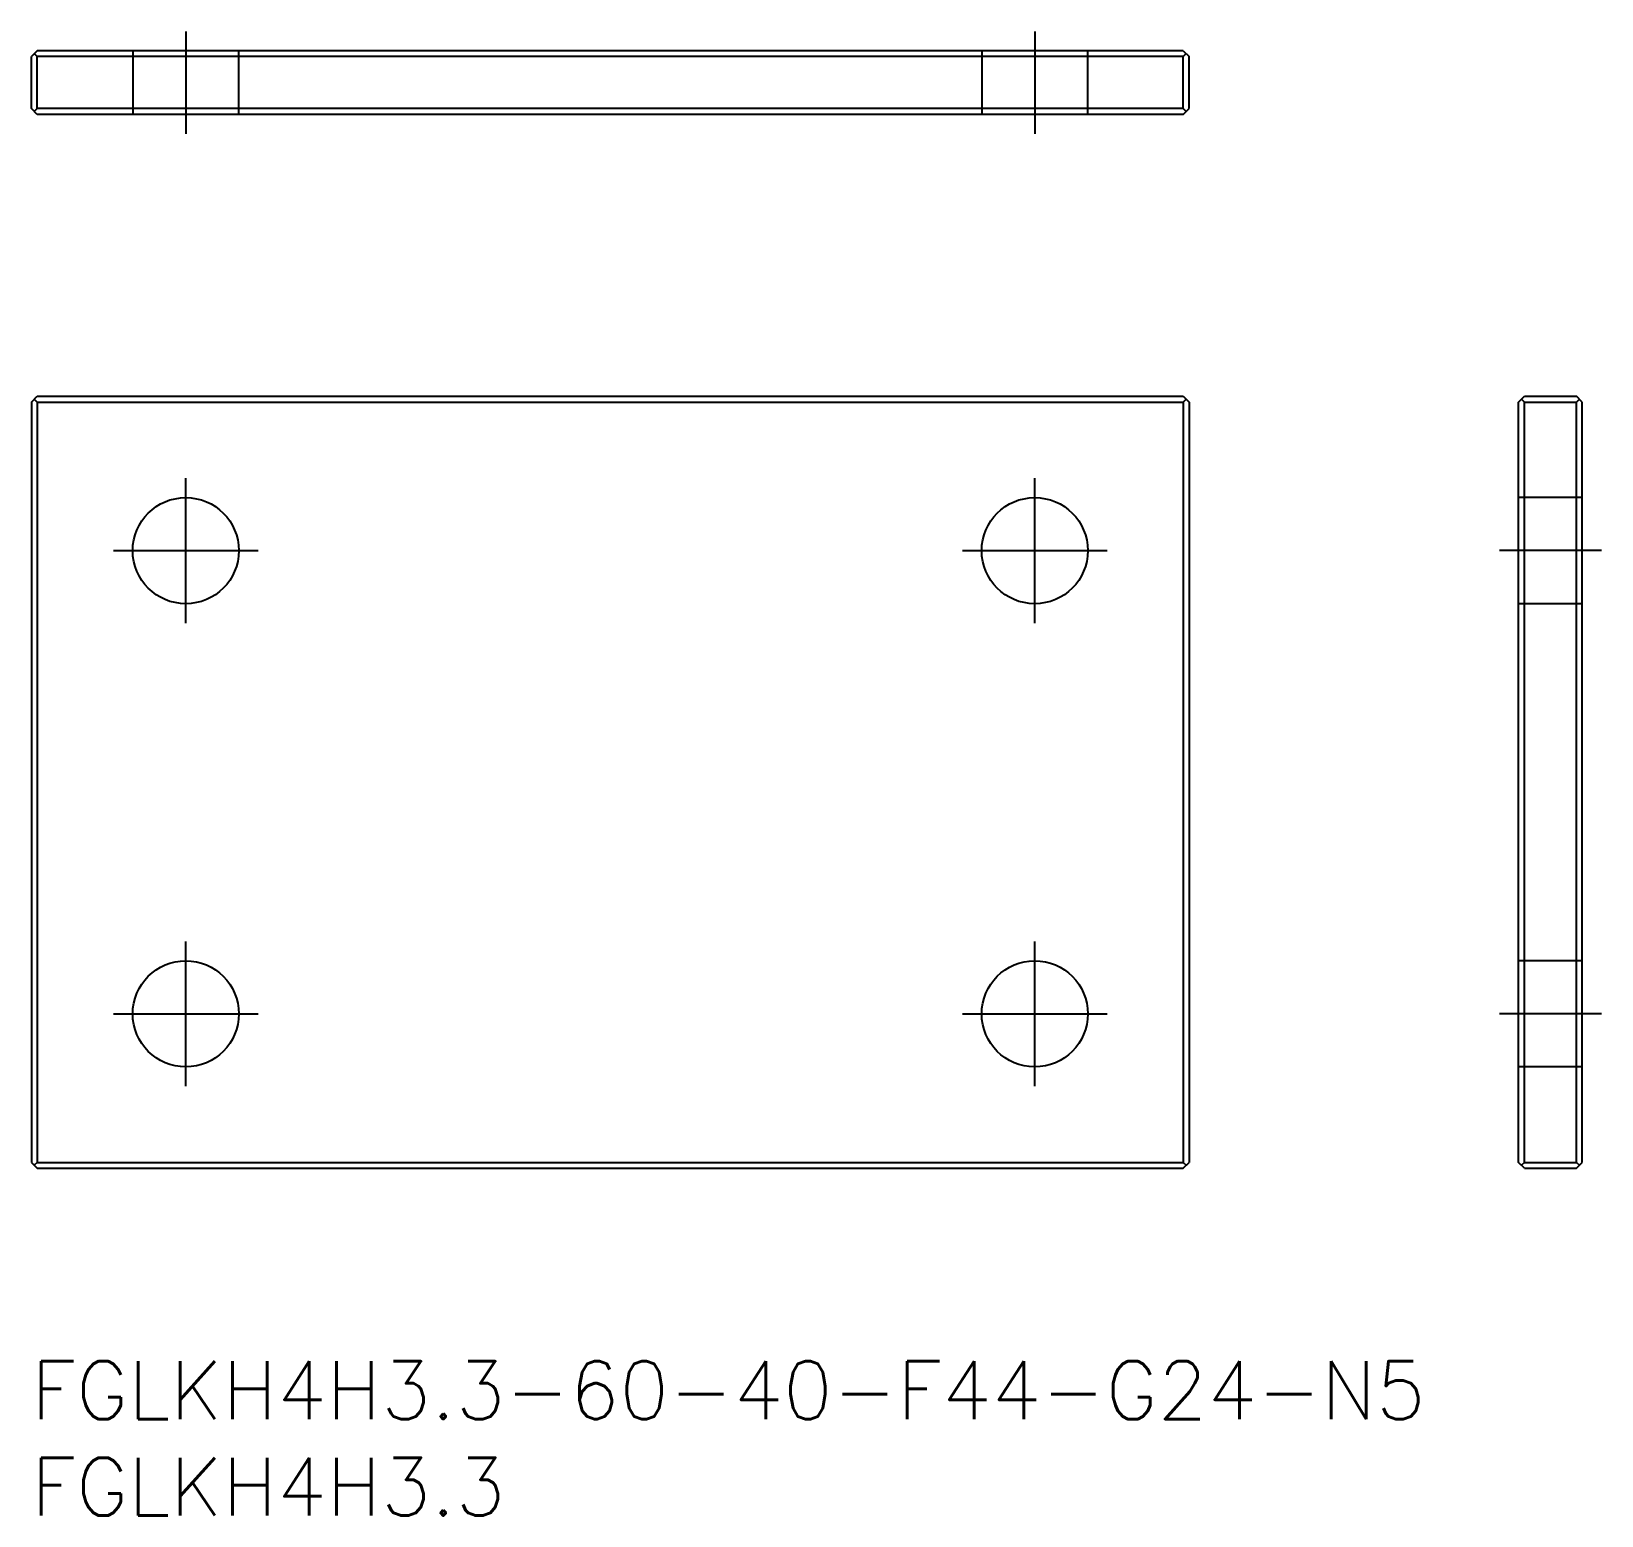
# Model space of a CAD drawing. Extents: x 0 to 81.4, y -8 to 68.9.
import ezdxf

# ---------------------------------------------------------------- set-up
doc = ezdxf.new("R2010")
doc.units = 0
doc.header["$LTSCALE"] = 0.5
doc.linetypes.add('CENTER', pattern=[50.8, 31.75, -6.35, 6.35, -6.35])
doc.linetypes.add('DASHED', pattern=[19.05, 12.7, -6.35])
for name, color, linetype in [('MSM_CENTER', 1, 'CENTER'), ('MSM_CONTINUOUS', 7, 'CONTINUOUS'), ('MSM_DASHED', 4, 'DASHED'), ('MSM_PART_NUMBER', 7, 'CONTINUOUS')]:
    doc.layers.add(name, color=color, linetype=linetype)
doc.styles.get("Standard").update_dxf_attribs({"font": 'txt.shx', "height": 1, "bigfont": 'bigfont.shx'})

# ---------------------------------------------------------------- blocks, each defined once
blk = doc.blocks.new('*U22')
at = {"layer": 'MSM_PART_NUMBER'}
blk.add_text('FGLKH4H3.3-60-40-F44-G24-N5', height=3, dxfattribs=at).set_placement((0, -3))
blk = doc.blocks.new('*U23')
at = {"layer": 'MSM_PART_NUMBER'}
blk.add_text('FGLKH4H3.3', height=3, dxfattribs=at).set_placement((0, -8))

msp = doc.modelspace()

# ---------------------------------------------------------------- linework, layer by layer
at = {"layer": 'MSM_CENTER'}
for p, q in [((8, 68.906), (8, 63.606)), ((52, 68.906), (52, 63.606)), ((8, 38.25), (8, 45.75)), ((52, 38.25), (52, 45.75)), ((4.25, 42), (11.75, 42)), ((48.25, 42), (55.75, 42)), ((81.379, 42), (76.079, 42)), ((8, 14.25), (8, 21.75)), ((52, 14.25), (52, 21.75)), ((4.25, 18), (11.75, 18)), ((48.25, 18), (55.75, 18)), ((81.379, 18), (76.079, 18))]:
    msp.add_line(p, q, dxfattribs=at)
at = {"layer": 'MSM_CONTINUOUS'}
for p, q in [((0.3, 67.906), (0, 67.606)), ((0, 64.906), (0, 67.606)), ((0.3, 67.606), (0.15, 67.756)), ((59.7, 67.906), (0.3, 67.906)), ((59.7, 67.606), (0.3, 67.606)), ((0.3, 64.906), (0.3, 67.606)), ((59.7, 67.906), (60, 67.606)), ((59.7, 67.606), (59.85, 67.756)), ((59.7, 64.906), (59.7, 67.606)), ((60, 64.906), (60, 67.606)), ((0.3, 64.606), (0, 64.906)), ((0.3, 64.906), (0.15, 64.756)), ((59.7, 64.906), (0.3, 64.906)), ((59.7, 64.606), (0.3, 64.606)), ((59.7, 64.606), (60, 64.906)), ((59.7, 64.906), (59.85, 64.756)), ((0, 49.7), (0.3, 50)), ((0, 49.7), (0, 10.3)), ((0.3, 49.7), (0.15, 49.85)), ((0.3, 50), (59.7, 50)), ((0.3, 49.7), (59.7, 49.7)), ((0.3, 49.7), (0.3, 10.3)), ((59.7, 50), (60, 49.7)), ((59.7, 49.7), (59.85, 49.85)), ((59.7, 49.7), (59.7, 10.3)), ((60, 49.7), (60, 10.3)), ((77.079, 49.7), (77.379, 50)), ((77.079, 10.3), (77.079, 49.7)), ((77.379, 49.7), (77.229, 49.85)), ((77.379, 50), (80.079, 50)), ((77.379, 10.3), (77.379, 49.7)), ((77.379, 49.7), (80.079, 49.7)), ((80.379, 49.7), (80.079, 50)), ((80.079, 49.7), (80.229, 49.85)), ((80.079, 10.3), (80.079, 49.7)), ((80.379, 10.3), (80.379, 49.7)), ((0, 10.3), (0.3, 10)), ((0.3, 10.3), (0.15, 10.15)), ((0.3, 10.3), (59.7, 10.3)), ((0.3, 10), (59.7, 10)), ((59.7, 10), (60, 10.3)), ((59.7, 10.3), (59.85, 10.15)), ((77.379, 10), (77.079, 10.3)), ((77.379, 10.3), (77.229, 10.15)), ((77.379, 10.3), (80.079, 10.3)), ((77.379, 10), (80.079, 10)), ((80.079, 10), (80.379, 10.3)), ((80.079, 10.3), (80.229, 10.15))]:
    msp.add_line(p, q, dxfattribs=at)
for centre in [(8, 42), (52, 42), (8, 18), (52, 18)]:
    msp.add_circle(centre, 2.75, dxfattribs=at)
at = {"layer": 'MSM_DASHED'}
for p, q in [((5.25, 67.906), (5.25, 64.606)), ((10.75, 64.606), (10.75, 67.906)), ((49.25, 67.906), (49.25, 64.606)), ((54.75, 64.606), (54.75, 67.906)), ((80.379, 44.75), (77.079, 44.75)), ((80.379, 39.25), (77.079, 39.25)), ((80.379, 20.75), (77.079, 20.75)), ((80.379, 15.25), (77.079, 15.25))]:
    msp.add_line(p, q, dxfattribs=at)

# ---------------------------------------------------------------- block references
at = {"layer": 'MSM_CONTINUOUS'}
for name in ['*U22', '*U23']:
    msp.add_blockref(name, (0, 0), dxfattribs=at)

doc.saveas('drawing.dxf')
